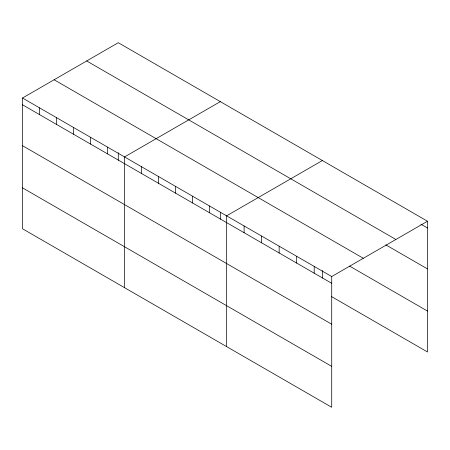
<?xml version="1.0" encoding="UTF-8"?>
<svg xmlns="http://www.w3.org/2000/svg" width="450" height="450" viewBox="0 0 450 450"><rect width="100%" height="100%" fill="white"/><g stroke="black" fill="none" stroke-linecap="round" stroke-linejoin="round"><path stroke-width="0.67" d="M22.5 98.016L331.718 276.536L331.718 407.289L22.5 228.763L22.5 98.016L118.282 42.711L427.5 221.237L427.5 351.984L331.431 296.522M220.326 101.627L124.543 156.926L124.543 287.674M322.369 160.537L226.581 215.837L226.581 346.59M331.718 276.536L427.5 221.237M420.851 224.167L427.5 228.004M86.676 60.964L395.893 239.484M385.808 244.851L427.5 268.92M54.107 79.763L363.324 258.289M349.554 266.074L427.5 311.074M22.5 104.782L331.718 283.303M22.5 145.693L331.718 324.219M22.5 187.847L331.718 366.373M322.369 270.484L322.369 278.111M314.196 266.423L314.196 273.189M296.674 256.303L296.674 263.07M279.152 246.189L279.152 252.956M261.63 236.07L261.63 242.843M244.102 225.956L244.102 232.723M220.326 212.265L220.326 219.201M209.576 206.021L209.576 212.788M192.566 196.2L192.566 202.967M175.562 186.384L175.562 193.151M158.558 176.563L158.558 183.33M141.547 166.748L141.547 173.514M118.282 152.657L118.282 160.284M107.533 147.105L107.533 153.877M90.529 137.289L90.529 144.056M73.519 127.468L73.519 134.235M56.514 117.653L56.514 124.419M39.504 107.831L39.504 114.598"/></g></svg>
